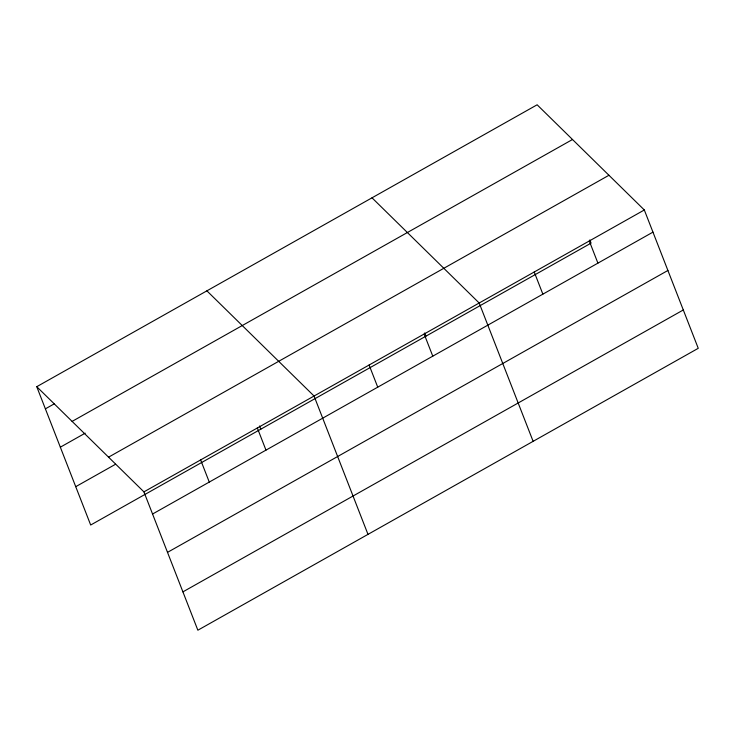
<?xml version="1.0" encoding="UTF-8"?>
<svg xmlns="http://www.w3.org/2000/svg" width="735" height="735" viewBox="0 0 735 735"><rect width="100%" height="100%" fill="white"/><g stroke="black" fill="none" stroke-linecap="round" stroke-linejoin="round"><path stroke-width="1.1" d="M36.75 386.693L537.138 104.793L644.319 209.98L698.25 348.307L197.862 630.207L143.922 491.871L36.75 386.693L90.681 525.02L591.078 243.129L589.828 239.932M45.386 408.844L54.344 403.791M72.113 421.403L572.51 139.503M60.334 447.183L85.205 433.163M108.559 457.161L608.947 175.27M75.733 486.68L115.533 464.263M143.922 491.871L644.319 209.98M152.558 514.022L652.956 232.131M167.506 552.362L667.904 270.471M182.905 591.868L683.302 309.968M372.011 197.816L479.183 303.004L533.123 441.34M206.884 290.839L314.056 396.027L367.987 534.363M589.277 240.988L597.913 263.139M534.226 271.996L542.862 294.147M424.701 332.955L425.951 336.152M424.141 334.012L432.777 356.163M369.099 365.019L377.735 387.17M259.574 425.978L260.815 429.176M257.342 427.981L265.978 450.132M200.637 459.926L209.273 482.077"/></g></svg>
